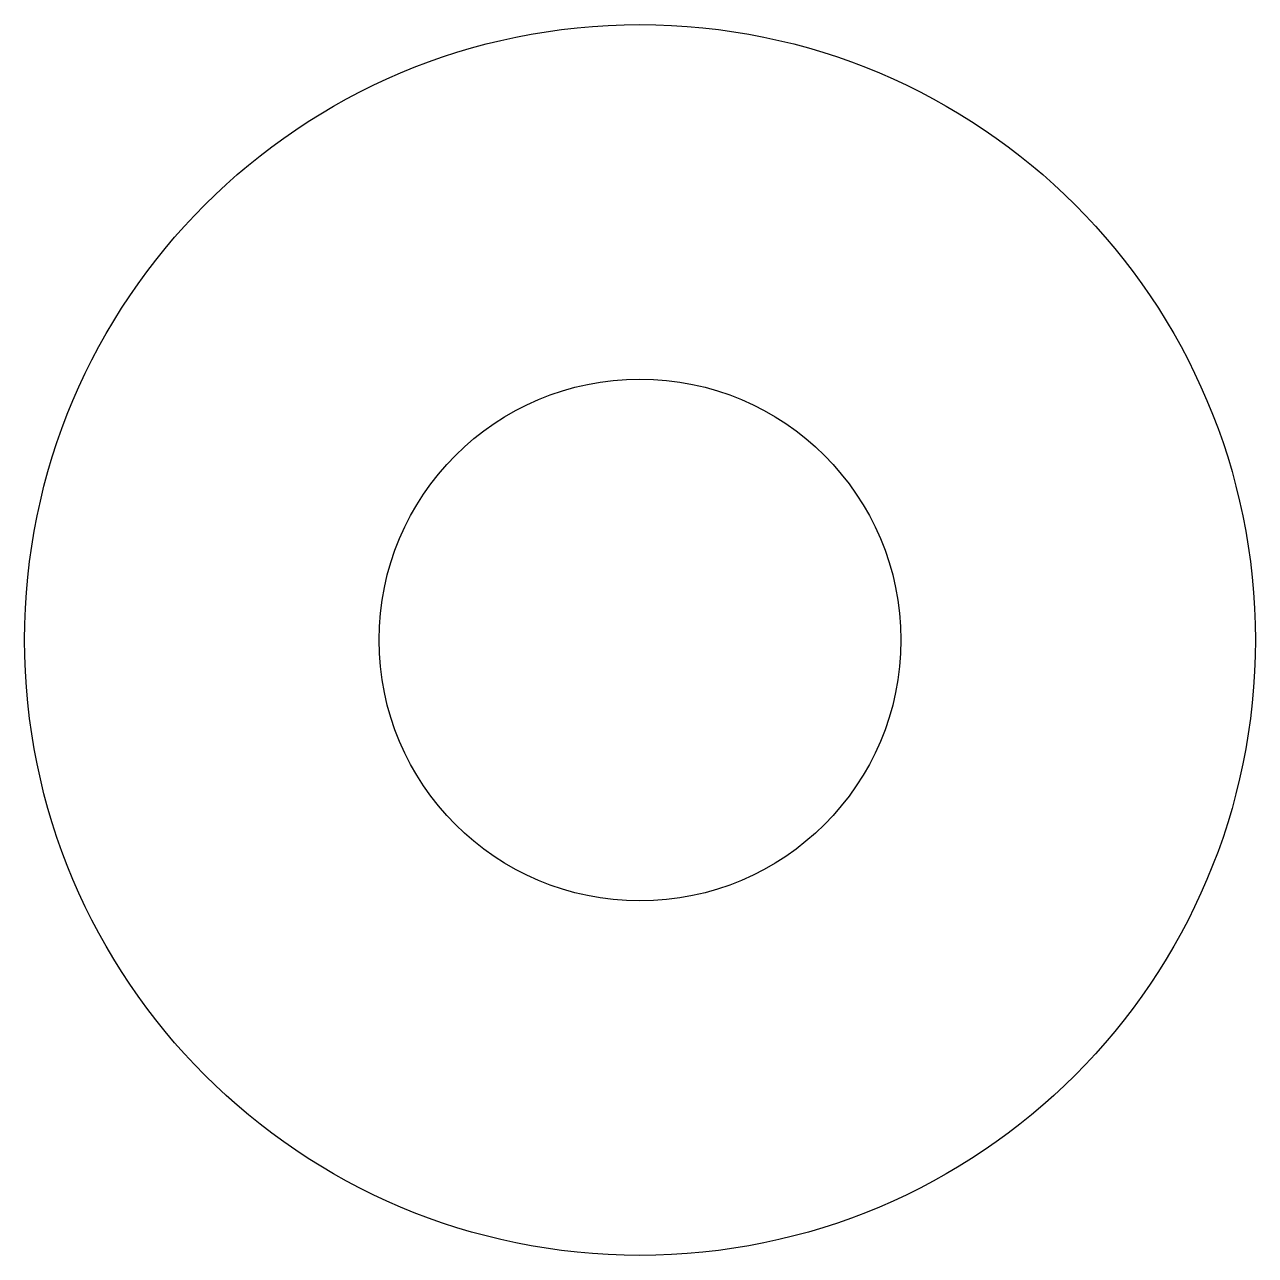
# Model space of a CAD drawing. Extents: x 438.3 to 450.8, y 435.8 to 448.3.
import ezdxf

# ---------------------------------------------------------------- set-up
doc = ezdxf.new("R2010")
doc.units = 0
doc.header["$MEASUREMENT"] = 0
doc.layers.get('0').update_dxf_attribs({"linetype": 'CONTINUOUS'})

msp = doc.modelspace()

# ---------------------------------------------------------------- linework, layer by layer
for radius in [6.25, 2.65]:
    msp.add_circle((444.501, 442.032), radius)

doc.saveas('drawing.dxf')
